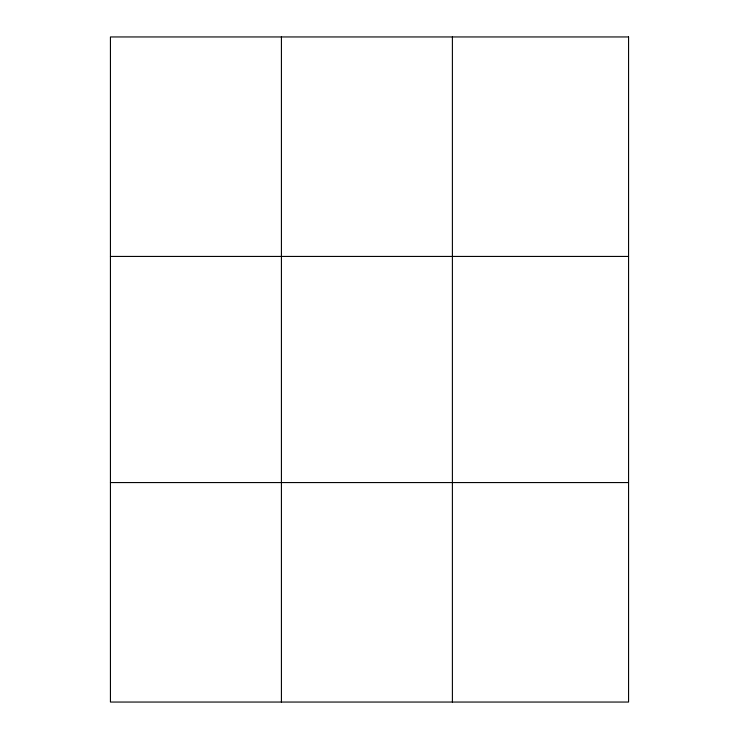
<?xml version="1.0" encoding="UTF-8"?>
<svg xmlns="http://www.w3.org/2000/svg" width="739" height="739" viewBox="0 0 739 739"><rect width="100%" height="100%" fill="white"/><g stroke="black" fill="none" stroke-linecap="round" stroke-linejoin="round"><path stroke-width="1.11" d="M281.42 36.95L281.42 702.05M452.397 36.95L452.397 702.05M110.434 256.433L628.566 256.433M110.434 482.567L628.566 482.567M628.566 36.95L628.566 702.05L110.434 702.05L110.434 36.95L628.566 36.95"/></g></svg>
